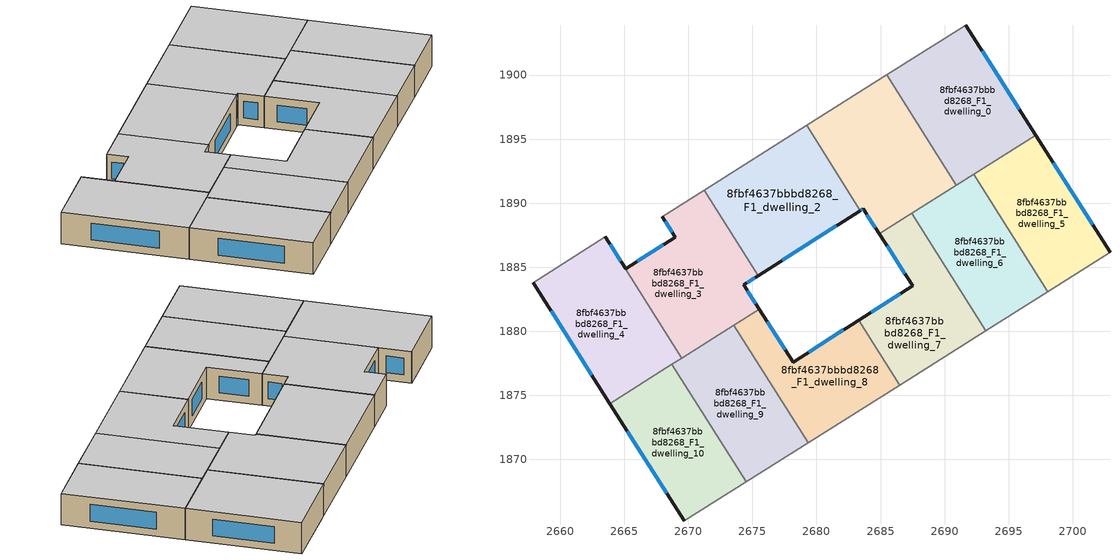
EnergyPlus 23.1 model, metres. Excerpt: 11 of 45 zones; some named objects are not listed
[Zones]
8fbf4637bbbd8268_F1_dwelling_0
 floor to 8fbf4637bbbd8268_F0_dwelling_0 (EU_floor_Construction): 2691.65,1903.91 2697.1,1895.31 2691.93,1892.05 2686.5,1900.66 z3
 floor to 8fbf4637bbbd8268_F0_dwelling_1 (EU_floor_Construction): 2686.5,1900.66 2691.93,1892.05 2690.9,1891.4 2685.47,1900.01 z3
 wall outside (EU_wall_Construction): 2697.1,1895.31 2691.65,1903.91 z3:6
 wall to 8fbf4637bbbd8268_F1_dwelling_1 (EU_wall_Construction): 2685.47,1900.01 2690.9,1891.4 z3:6
 wall adiabatic (EU_wall_Construction): 2691.65,1903.91 2685.47,1900.01 z3:6
 wall to 8fbf4637bbbd8268_F1_dwelling_5 (EU_wall_Construction): 2692.28,1892.27 2697.1,1895.31 z3:6
 wall to 8fbf4637bbbd8268_F1_dwelling_6 (EU_wall_Construction): 2690.9,1891.4 2692.28,1892.27 z3:6
 window (EU_Window_Construction): 2695.82,1897.33 2692.93,1901.89 z3.7:5.3
 ceiling to 8fbf4637bbbd8268_F2_dwelling_0 (EU_floor_Construction): 2697.1,1895.31 2691.65,1903.91 2685.47,1900.01 2690.9,1891.4 z6
8fbf4637bbbd8268_F1_dwelling_1
 floor to 8fbf4637bbbd8268_F0_dwelling_2 (EU_floor_Construction): 2681.34,1897.41 2686.77,1888.8 2684.9,1887.62 2683.64,1889.57 2683.41,1889.43 2679.23,1896.07 z3
 floor adiabatic (EU_floor_Construction): 2685.47,1900.01 2690.9,1891.4 2684.9,1887.62 2686.77,1888.8 2681.34,1897.41 2679.22,1896.07 z3
 wall outside (EU_wall_Construction): 2683.41,1889.43 2683.64,1889.57 2684.9,1887.62 z3:6
 wall to 8fbf4637bbbd8268_F1_dwelling_2 (EU_wall_Construction): 2679.22,1896.07 2683.41,1889.43 z3:6
 wall adiabatic (EU_wall_Construction): 2685.47,1900.01 2679.22,1896.07 z3:6
 wall to 8fbf4637bbbd8268_F1_dwelling_6 (EU_wall_Construction): 2687.43,1889.21 2690.9,1891.4 z3:6
 wall to 8fbf4637bbbd8268_F1_dwelling_7 (EU_wall_Construction): 2684.9,1887.62 2687.43,1889.21 z3:6
 window (EU_Window_Construction): 2683.94,1889.11 2684.61,1888.08 / 2683.47,1889.46 2683.59,1889.54 z3.7:5.3
 ceiling to 8fbf4637bbbd8268_F2_dwelling_1 (EU_floor_Construction): 2690.9,1891.4 2685.47,1900.01 2679.22,1896.07 2683.41,1889.43 2683.64,1889.57 2684.9,1887.62 z6
8fbf4637bbbd8268_F1_dwelling_10
 floor to 8fbf4637bbbd8268_F0_dwelling_11 (EU_floor_Construction): 2668.72,1877.41 2674.51,1868.23 2669.67,1865.19 2663.86,1874.35 z3
 wall outside (EU_wall_Construction): 2663.86,1874.35 2669.67,1865.19 z3:6
 wall to 8fbf4637bbbd8268_F1_dwelling_9 (EU_wall_Construction): 2674.51,1868.23 2668.72,1877.41 z3:6
 wall adiabatic (EU_wall_Construction): 2669.67,1865.19 2674.51,1868.23 z3:6
 wall to 8fbf4637bbbd8268_F1_dwelling_4 (EU_wall_Construction): 2668.72,1877.41 2663.86,1874.35 z3:6
 window (EU_Window_Construction): 2665.23,1872.2 2668.31,1867.34 z3.7:5.3
 ceiling to 8fbf4637bbbd8268_F2_dwelling_10 (EU_floor_Construction): 2674.51,1868.23 2668.72,1877.41 2663.86,1874.35 2669.67,1865.19 z6
8fbf4637bbbd8268_F1_dwelling_2
 floor adiabatic (EU_floor_Construction): 2679.22,1896.07 2683.41,1889.43 2675.44,1884.34 2671.22,1891.02 z3
 wall outside (EU_wall_Construction): 2675.44,1884.34 2683.41,1889.43 z3:6
 wall to 8fbf4637bbbd8268_F1_dwelling_3 (EU_wall_Construction): 2671.22,1891.02 2675.44,1884.34 z3:6
 wall adiabatic (EU_wall_Construction): 2679.22,1896.07 2671.22,1891.02 z3:6
 window (EU_Window_Construction): 2677.31,1885.53 2681.54,1888.23 z3.7:5.3
 ceiling to 8fbf4637bbbd8268_F2_dwelling_2 (EU_floor_Construction): 2683.41,1889.43 2679.22,1896.07 2671.22,1891.02 2675.44,1884.34 z6
8fbf4637bbbd8268_F1_dwelling_3
 floor to 8fbf4637bbbd8268_F0_dwelling_3 (EU_floor_Construction): 2671.23,1891.02 2675.44,1884.34 2674.32,1883.62 2675.54,1881.71 2674.34,1880.96 2668.91,1889.56 z3
 floor to 8fbf4637bbbd8268_F0_dwelling_4 (EU_floor_Construction): 2668.91,1889.56 2674.34,1880.96 2669.48,1877.89 2663.51,1887.36 2663.52,1887.37 2665.09,1884.89 2668.96,1887.33 2667.94,1888.95 z3
 wall outside (EU_wall_Construction): 2675.54,1881.71 2674.32,1883.62 2675.44,1884.34 / 2667.94,1888.95 2668.96,1887.33 2665.09,1884.89 2663.52,1887.37 z3:6
 wall adiabatic (EU_wall_Construction): 2671.22,1891.02 2667.94,1888.95 / 2663.52,1887.37 2663.51,1887.36 z3:6
 wall to 8fbf4637bbbd8268_F1_dwelling_4 (EU_wall_Construction): 2663.51,1887.36 2669.48,1877.89 z3:6
 wall to 8fbf4637bbbd8268_F1_dwelling_9 (EU_wall_Construction): 2669.48,1877.89 2673.56,1880.46 z3:6
 wall to 8fbf4637bbbd8268_F1_dwelling_8 (EU_wall_Construction): 2673.56,1880.46 2675.54,1881.71 z3:6
 window (EU_Window_Construction): 2674.58,1883.79 2675.18,1884.17 / 2675.25,1882.16 2674.61,1883.17 / 2664.72,1885.47 2663.89,1886.79 / 2668.05,1886.76 2666,1885.47 / 2668.18,1888.57 2668.72,1887.71 z3.7:5.3
 ceiling to 8fbf4637bbbd8268_F2_dwelling_3 (EU_floor_Construction): 2675.54,1881.71 2674.32,1883.62 2675.44,1884.34 2671.22,1891.02 2667.94,1888.95 2668.96,1887.33 2665.09,1884.89 2663.52,1887.37 2663.51,1887.36 2669.48,1877.89 z6
8fbf4637bbbd8268_F1_dwelling_4
 floor to 8fbf4637bbbd8268_F0_dwelling_4 (EU_floor_Construction): 2663.51,1887.36 2669.48,1877.89 2668.54,1877.3 2662.57,1886.77 z3
 floor to 8fbf4637bbbd8268_F0_dwelling_5 (EU_floor_Construction): 2662.57,1886.77 2668.54,1877.3 2663.86,1874.35 2657.87,1883.8 z3
 wall outside (EU_wall_Construction): 2657.87,1883.8 2663.86,1874.35 z3:6
 wall adiabatic (EU_wall_Construction): 2663.51,1887.36 2657.87,1883.8 z3:6
 wall to 8fbf4637bbbd8268_F1_dwelling_9 (EU_wall_Construction): 2668.72,1877.41 2669.48,1877.89 z3:6
 window (EU_Window_Construction): 2659.28,1881.58 2662.46,1876.57 z3.7:5.3
 ceiling to 8fbf4637bbbd8268_F2_dwelling_4 (EU_floor_Construction): 2669.48,1877.89 2663.51,1887.36 2657.87,1883.8 2663.86,1874.35 z6
8fbf4637bbbd8268_F1_dwelling_5
 floor to 8fbf4637bbbd8268_F0_dwelling_6 (EU_floor_Construction): 2697.1,1895.31 2702.92,1886.15 2698.06,1883.09 2692.28,1892.27 z3
 wall outside (EU_wall_Construction): 2702.92,1886.15 2697.1,1895.31 z3:6
 wall adiabatic (EU_wall_Construction): 2698.06,1883.09 2702.92,1886.15 z3:6
 wall to 8fbf4637bbbd8268_F1_dwelling_6 (EU_wall_Construction): 2692.28,1892.27 2698.06,1883.09 z3:6
 window (EU_Window_Construction): 2701.55,1888.3 2698.47,1893.16 z3.7:5.3
 ceiling to 8fbf4637bbbd8268_F2_dwelling_5 (EU_floor_Construction): 2702.92,1886.15 2697.1,1895.31 2692.28,1892.27 2698.06,1883.09 z6
8fbf4637bbbd8268_F1_dwelling_6
 floor to 8fbf4637bbbd8268_F0_dwelling_7 (EU_floor_Construction): 2692.28,1892.27 2698.06,1883.09 2693.22,1880.04 2687.43,1889.21 z3
 wall adiabatic (EU_wall_Construction): 2693.22,1880.04 2698.06,1883.09 z3:6
 wall to 8fbf4637bbbd8268_F1_dwelling_7 (EU_wall_Construction): 2687.43,1889.21 2693.22,1880.04 z3:6
 ceiling to 8fbf4637bbbd8268_F2_dwelling_6 (EU_floor_Construction): 2698.06,1883.09 2692.28,1892.27 2687.43,1889.21 2693.22,1880.04 z6
8fbf4637bbbd8268_F1_dwelling_7
 floor to 8fbf4637bbbd8268_F0_dwelling_8 (EU_floor_Construction): 2687.43,1889.21 2693.22,1880.04 2686.51,1875.8 2683.31,1880.87 2687.51,1883.55 2684.9,1887.62 z3
 wall outside (EU_wall_Construction): 2684.9,1887.62 2687.51,1883.55 2683.31,1880.87 z3:6
 wall adiabatic (EU_wall_Construction): 2686.51,1875.8 2693.22,1880.04 z3:6
 wall to 8fbf4637bbbd8268_F1_dwelling_8 (EU_wall_Construction): 2683.31,1880.87 2686.51,1875.8 z3:6
 window (EU_Window_Construction): 2685.51,1886.66 2686.9,1884.51 / 2686.52,1882.92 2684.3,1881.5 z3.7:5.3
 ceiling to 8fbf4637bbbd8268_F2_dwelling_7 (EU_floor_Construction): 2693.22,1880.04 2687.43,1889.21 2684.9,1887.62 2687.51,1883.55 2683.31,1880.87 2686.51,1875.8 z6
8fbf4637bbbd8268_F1_dwelling_8
 floor to 8fbf4637bbbd8268_F0_dwelling_9 (EU_floor_Construction): 2683.31,1880.87 2686.51,1875.8 2679.35,1871.29 2673.56,1880.46 2675.54,1881.71 2678.18,1877.6 z3
 wall outside (EU_wall_Construction): 2683.31,1880.87 2678.18,1877.6 2675.54,1881.71 z3:6
 wall adiabatic (EU_wall_Construction): 2679.35,1871.29 2686.51,1875.8 z3:6
 wall to 8fbf4637bbbd8268_F1_dwelling_9 (EU_wall_Construction): 2673.56,1880.46 2679.35,1871.29 z3:6
 window (EU_Window_Construction): 2677.56,1878.56 2676.16,1880.75 / 2682.1,1880.1 2679.38,1878.37 z3.7:5.3
 ceiling to 8fbf4637bbbd8268_F2_dwelling_8 (EU_floor_Construction): 2686.51,1875.8 2683.31,1880.87 2678.18,1877.6 2675.54,1881.71 2673.56,1880.46 2679.35,1871.29 z6
8fbf4637bbbd8268_F1_dwelling_9
 floor to 8fbf4637bbbd8268_F0_dwelling_10 (EU_floor_Construction): 2673.56,1880.46 2679.35,1871.29 2674.51,1868.23 2668.72,1877.41 z3
 wall adiabatic (EU_wall_Construction): 2674.51,1868.23 2679.35,1871.29 z3:6
 ceiling to 8fbf4637bbbd8268_F2_dwelling_9 (EU_floor_Construction): 2679.35,1871.29 2673.56,1880.46 2668.72,1877.41 2674.51,1868.23 z6
[Building]
EU S2 Campaign: North Axis=0; Terrain=City; Solar Distribution=FullExterior
[Site:Location]
Budapest.Ferenc.Liszt.Intl.AP: Latitude=47.437; Longitude=19.256; Time Zone=1; Elevation=185
[SizingPeriod:WeatherFileDays]
AnnualSizingPeriod: Begin Month=1; Begin Day of Month=1; End Month=12; End Day of Month=31; Day of Week for Start Day=Monday; Use Weather File Daylight Saving Period=No; Use Weather File Rain and Snow Indicators=No
[MATERIAL]
EU_InternalMass_Material: Roughness=MediumRough; Thickness=0.1; Conductivity=1; Density=1800; Specific Heat=900; Thermal Absorptance=0.9; Solar Absorptance=0.7; Visible Absorptance=0.7
[MATERIAL:NOMASS] Roughness=MediumRough; Thermal Absorptance=0.9; Solar Absorptance=0.7; Visible Absorptance=0.7
Name | Thermal Resistance
EU_wall_NoMass | 0.832559
EU_floor_NoMass | 0.872794
[WINDOWMATERIAL:SIMPLEGLAZINGSYSTEM]
EU_Window_SimpleGlazing: UFactor=2.79869; Solar Heat Gain Coefficient=0.75; Visible Transmittance=0.75
[CONSTRUCTION]
EU_wall_Construction: EU_wall_NoMass
EU_floor_Construction: EU_floor_NoMass
EU_Window_Construction: EU_Window_SimpleGlazing
EU_InternalMass_Construction: EU_InternalMass_Material
[ZONE] Type=1; Multiplier=1; Ceiling Height=autocalculate; Floor Area=autocalculate; Part of Total Floor Area=Yes
Name | Volume
8fbf4637bbbd8268_F1_dwelling_0 | 223.55
8fbf4637bbbd8268_F1_dwelling_1; 8fbf4637bbbd8268_F1_dwelling_3 | 223.577
8fbf4637bbbd8268_F1_dwelling_10 | 186.308
8fbf4637bbbd8268_F1_dwelling_2 | 223.579
8fbf4637bbbd8268_F1_dwelling_4 | 223.563
8fbf4637bbbd8268_F1_dwelling_5; 8fbf4637bbbd8268_F1_dwelling_6; 8fbf4637bbbd8268_F1_dwelling_9 | 186.299
8fbf4637bbbd8268_F1_dwelling_7 | 186.313
8fbf4637bbbd8268_F1_dwelling_8 | 186.298
[INTERNALMASS] Construction=EU_InternalMass_Construction
Name | Zone or ZoneList | Surface Area
8fbf4637bbbd8268_F1_dwelling_0_EU_InternalMass | 8fbf4637bbbd8268_F1_dwelling_0 | 74.5165
8fbf4637bbbd8268_F1_dwelling_1_EU_InternalMass | 8fbf4637bbbd8268_F1_dwelling_1 | 74.5257
8fbf4637bbbd8268_F1_dwelling_2_EU_InternalMass | 8fbf4637bbbd8268_F1_dwelling_2 | 74.5264
8fbf4637bbbd8268_F1_dwelling_3_EU_InternalMass | 8fbf4637bbbd8268_F1_dwelling_3 | 74.5257
8fbf4637bbbd8268_F1_dwelling_4_EU_InternalMass | 8fbf4637bbbd8268_F1_dwelling_4 | 74.5209
8fbf4637bbbd8268_F1_dwelling_5_EU_InternalMass | 8fbf4637bbbd8268_F1_dwelling_5 | 62.0998
8fbf4637bbbd8268_F1_dwelling_6_EU_InternalMass | 8fbf4637bbbd8268_F1_dwelling_6 | 62.0997
8fbf4637bbbd8268_F1_dwelling_7_EU_InternalMass | 8fbf4637bbbd8268_F1_dwelling_7 | 62.1044
8fbf4637bbbd8268_F1_dwelling_8_EU_InternalMass | 8fbf4637bbbd8268_F1_dwelling_8 | 62.0994
8fbf4637bbbd8268_F1_dwelling_9_EU_InternalMass | 8fbf4637bbbd8268_F1_dwelling_9 | 62.0997
8fbf4637bbbd8268_F1_dwelling_10_EU_InternalMass | 8fbf4637bbbd8268_F1_dwelling_10 | 62.1029
[OTHEREQUIPMENT] Fuel Type=Electricity; Design Level Calculation Method=Watts/Area; Power per Zone Floor Area=1; Fraction Latent=0; Fraction Radiant=0; Fraction Lost=0; Carbon Dioxide Generation Rate=0; EndUse Subcategory=EU_Step8_InternalGains
Name | Zone or ZoneList or Space or SpaceList | Schedule
EU_Step8_InternalGain_8fbf4637bbbd8268_F1_dwelling_0_f000 | 8fbf4637bbbd8268_F1_dwelling_0 | EU_Step8_GainSchedule_8fbf4637bbbd8268_F1_dwelling_0_f000
EU_Step8_InternalGain_8fbf4637bbbd8268_F1_dwelling_1_f000 | 8fbf4637bbbd8268_F1_dwelling_1 | EU_Step8_GainSchedule_8fbf4637bbbd8268_F1_dwelling_1_f000
EU_Step8_InternalGain_8fbf4637bbbd8268_F1_dwelling_2_f000 | 8fbf4637bbbd8268_F1_dwelling_2 | EU_Step8_GainSchedule_8fbf4637bbbd8268_F1_dwelling_2_f000
EU_Step8_InternalGain_8fbf4637bbbd8268_F1_dwelling_3_f000 | 8fbf4637bbbd8268_F1_dwelling_3 | EU_Step8_GainSchedule_8fbf4637bbbd8268_F1_dwelling_3_f000
EU_Step8_InternalGain_8fbf4637bbbd8268_F1_dwelling_4_f000 | 8fbf4637bbbd8268_F1_dwelling_4 | EU_Step8_GainSchedule_8fbf4637bbbd8268_F1_dwelling_4_f000
EU_Step8_InternalGain_8fbf4637bbbd8268_F1_dwelling_5_f000 | 8fbf4637bbbd8268_F1_dwelling_5 | EU_Step8_GainSchedule_8fbf4637bbbd8268_F1_dwelling_5_f000
EU_Step8_InternalGain_8fbf4637bbbd8268_F1_dwelling_6_f000 | 8fbf4637bbbd8268_F1_dwelling_6 | EU_Step8_GainSchedule_8fbf4637bbbd8268_F1_dwelling_6_f000
EU_Step8_InternalGain_8fbf4637bbbd8268_F1_dwelling_7_f000 | 8fbf4637bbbd8268_F1_dwelling_7 | EU_Step8_GainSchedule_8fbf4637bbbd8268_F1_dwelling_7_f000
EU_Step8_InternalGain_8fbf4637bbbd8268_F1_dwelling_8_f000 | 8fbf4637bbbd8268_F1_dwelling_8 | EU_Step8_GainSchedule_8fbf4637bbbd8268_F1_dwelling_8_f000
EU_Step8_InternalGain_8fbf4637bbbd8268_F1_dwelling_9_f000 | 8fbf4637bbbd8268_F1_dwelling_9 | EU_Step8_GainSchedule_8fbf4637bbbd8268_F1_dwelling_9_f000
EU_Step8_InternalGain_8fbf4637bbbd8268_F1_dwelling_10_f000 | 8fbf4637bbbd8268_F1_dwelling_10 | EU_Step8_GainSchedule_8fbf4637bbbd8268_F1_dwelling_10_f000
[ZONEVENTILATION:DESIGNFLOWRATE] Schedule=EU_AlwaysOn; Design Flow Rate Calculation Method=AirChanges/Hour; Air Changes per Hour=0.475469; Ventilation Type=Natural; Fan Pressure Rise=0; Fan Total Efficiency=1; Constant Term Coefficient=1; Temperature Term Coefficient=0; Velocity Term Coefficient=0; Velocity Squared Term Coefficient=0; Minimum Indoor Temperature=-100; Maximum Indoor Temperature=100; Delta Temperature=-100; Minimum Outdoor Temperature=-100; Maximum Outdoor Temperature=100; Maximum Wind Speed=40
Name | Zone or ZoneList or Space or SpaceList
EU_ConstantAir_8fbf4637bbbd8268_F1_dwelling_0 | 8fbf4637bbbd8268_F1_dwelling_0
EU_ConstantAir_8fbf4637bbbd8268_F1_dwelling_1 | 8fbf4637bbbd8268_F1_dwelling_1
EU_ConstantAir_8fbf4637bbbd8268_F1_dwelling_2 | 8fbf4637bbbd8268_F1_dwelling_2
EU_ConstantAir_8fbf4637bbbd8268_F1_dwelling_3 | 8fbf4637bbbd8268_F1_dwelling_3
EU_ConstantAir_8fbf4637bbbd8268_F1_dwelling_4 | 8fbf4637bbbd8268_F1_dwelling_4
EU_ConstantAir_8fbf4637bbbd8268_F1_dwelling_5 | 8fbf4637bbbd8268_F1_dwelling_5
EU_ConstantAir_8fbf4637bbbd8268_F1_dwelling_6 | 8fbf4637bbbd8268_F1_dwelling_6
EU_ConstantAir_8fbf4637bbbd8268_F1_dwelling_7 | 8fbf4637bbbd8268_F1_dwelling_7
EU_ConstantAir_8fbf4637bbbd8268_F1_dwelling_8 | 8fbf4637bbbd8268_F1_dwelling_8
EU_ConstantAir_8fbf4637bbbd8268_F1_dwelling_9 | 8fbf4637bbbd8268_F1_dwelling_9
EU_ConstantAir_8fbf4637bbbd8268_F1_dwelling_10 | 8fbf4637bbbd8268_F1_dwelling_10
[HVACTEMPLATE:ZONE:IDEALLOADSAIRSYSTEM] System Availability Schedule=EU_AlwaysOn; Maximum Heating Supply Air Temperature=50; Minimum Cooling Supply Air Temperature=13; Maximum Heating Supply Air Humidity Ratio=0.0156; Minimum Cooling Supply Air Humidity Ratio=0.0077; Heating Limit=NoLimit; Cooling Limit=NoLimit; Heating Availability Schedule=EU_AlwaysOn; Cooling Availability Schedule=EU_CoolingOff; Dehumidification Control Type=ConstantSensibleHeatRatio; Cooling Sensible Heat Ratio=0.7; Dehumidification Setpoint=60; Humidification Control Type=None; Humidification Setpoint=30; Outdoor Air Method=None; Outdoor Air Flow Rate per Person=0.00944; Outdoor Air Flow Rate per Zone Floor Area=0; Outdoor Air Flow Rate per Zone=0; Demand Controlled Ventilation Type=None; Outdoor Air Economizer Type=NoEconomizer; Heat Recovery Type=None; Sensible Heat Recovery Effectiveness=0.7; Latent Heat Recovery Effectiveness=0.65
Name | Template Thermostat
8fbf4637bbbd8268_F1_dwelling_0 | EU_HeatOnly_8fbf4637bbbd8268_F1_dwelling_0
8fbf4637bbbd8268_F1_dwelling_1 | EU_HeatOnly_8fbf4637bbbd8268_F1_dwelling_1
8fbf4637bbbd8268_F1_dwelling_2 | EU_HeatOnly_8fbf4637bbbd8268_F1_dwelling_2
8fbf4637bbbd8268_F1_dwelling_3 | EU_HeatOnly_8fbf4637bbbd8268_F1_dwelling_3
8fbf4637bbbd8268_F1_dwelling_4 | EU_HeatOnly_8fbf4637bbbd8268_F1_dwelling_4
8fbf4637bbbd8268_F1_dwelling_5 | EU_HeatOnly_8fbf4637bbbd8268_F1_dwelling_5
8fbf4637bbbd8268_F1_dwelling_6 | EU_HeatOnly_8fbf4637bbbd8268_F1_dwelling_6
8fbf4637bbbd8268_F1_dwelling_7 | EU_HeatOnly_8fbf4637bbbd8268_F1_dwelling_7
8fbf4637bbbd8268_F1_dwelling_8 | EU_HeatOnly_8fbf4637bbbd8268_F1_dwelling_8
8fbf4637bbbd8268_F1_dwelling_9 | EU_HeatOnly_8fbf4637bbbd8268_F1_dwelling_9
8fbf4637bbbd8268_F1_dwelling_10 | EU_HeatOnly_8fbf4637bbbd8268_F1_dwelling_10
[SIZING:ZONE] Zone Cooling Design Supply Air Temperature Input Method=SupplyAirTemperature; Zone Cooling Design Supply Air Temperature=13; Zone Heating Design Supply Air Temperature Input Method=SupplyAirTemperature; Zone Heating Design Supply Air Temperature=50; Zone Cooling Design Supply Air Humidity Ratio=0.008; Zone Heating Design Supply Air Humidity Ratio=0.008; Cooling Design Air Flow Method=DesignDay; Cooling Design Air Flow Rate=0; Cooling Minimum Air Flow per Zone Floor Area=0.000762; Cooling Minimum Air Flow=0; Cooling Minimum Air Flow Fraction=0.2; Heating Design Air Flow Method=DesignDay; Heating Design Air Flow Rate=0; Heating Maximum Air Flow per Zone Floor Area=0.002032; Heating Maximum Air Flow=0.141576; Heating Maximum Air Flow Fraction=0.3; Account for Dedicated Outdoor Air System=No; Dedicated Outdoor Air System Control Strategy=NeutralSupplyAir; Dedicated Outdoor Air Low Setpoint Temperature for Design=autosize; Dedicated Outdoor Air High Setpoint Temperature for Design=autosize; Zone Load Sizing Method=Sensible Load Only No Latent Load; Zone Latent Cooling Design Supply Air Humidity Ratio Input Method=HumidityRatioDifference; Zone Cooling Design Supply Air Humidity Ratio Difference=0.005; Zone Latent Heating Design Supply Air Humidity Ratio Input Method=HumidityRatioDifference; Zone Humidification Design Supply Air Humidity Ratio Difference=0.005
8fbf4637bbbd8268_F1_dwelling_0; 8fbf4637bbbd8268_F1_dwelling_1; 8fbf4637bbbd8268_F1_dwelling_2; 8fbf4637bbbd8268_F1_dwelling_3; 8fbf4637bbbd8268_F1_dwelling_4; 8fbf4637bbbd8268_F1_dwelling_5; 8fbf4637bbbd8268_F1_dwelling_6; 8fbf4637bbbd8268_F1_dwelling_7; 8fbf4637bbbd8268_F1_dwelling_8; 8fbf4637bbbd8268_F1_dwelling_9; 8fbf4637bbbd8268_F1_dwelling_10
[SCHEDULE:CONSTANT]
Name | Hourly Value
EU_AlwaysOn | 1
EU_CoolingOff | 0
[SCHEDULE:FILE] Column Number=1; Rows to Skip at Top=0; Number of Hours of Data=8760; Column Separator=Comma; Interpolate to Timestep=No; Minutes per Item=60; Adjust Schedule for Daylight Savings=Yes
Name | File
EU_Step8_GainSchedule_8fbf4637bbbd8268_F1_dwelling_0_f000 | ../../schedules/8fbf4637bbbd8268/8fbf4637bbbd8268_F1_dwelling_0_f000_gain.csv
EU_Step8_GainSchedule_8fbf4637bbbd8268_F1_dwelling_1_f000 | ../../schedules/8fbf4637bbbd8268/8fbf4637bbbd8268_F1_dwelling_1_f000_gain.csv
EU_Step8_GainSchedule_8fbf4637bbbd8268_F1_dwelling_2_f000 | ../../schedules/8fbf4637bbbd8268/8fbf4637bbbd8268_F1_dwelling_2_f000_gain.csv
EU_Step8_GainSchedule_8fbf4637bbbd8268_F1_dwelling_3_f000 | ../../schedules/8fbf4637bbbd8268/8fbf4637bbbd8268_F1_dwelling_3_f000_gain.csv
EU_Step8_GainSchedule_8fbf4637bbbd8268_F1_dwelling_4_f000 | ../../schedules/8fbf4637bbbd8268/8fbf4637bbbd8268_F1_dwelling_4_f000_gain.csv
EU_Step8_GainSchedule_8fbf4637bbbd8268_F1_dwelling_5_f000 | ../../schedules/8fbf4637bbbd8268/8fbf4637bbbd8268_F1_dwelling_5_f000_gain.csv
EU_Step8_GainSchedule_8fbf4637bbbd8268_F1_dwelling_6_f000 | ../../schedules/8fbf4637bbbd8268/8fbf4637bbbd8268_F1_dwelling_6_f000_gain.csv
EU_Step8_GainSchedule_8fbf4637bbbd8268_F1_dwelling_7_f000 | ../../schedules/8fbf4637bbbd8268/8fbf4637bbbd8268_F1_dwelling_7_f000_gain.csv
EU_Step8_GainSchedule_8fbf4637bbbd8268_F1_dwelling_8_f000 | ../../schedules/8fbf4637bbbd8268/8fbf4637bbbd8268_F1_dwelling_8_f000_gain.csv
EU_Step8_GainSchedule_8fbf4637bbbd8268_F1_dwelling_9_f000 | ../../schedules/8fbf4637bbbd8268/8fbf4637bbbd8268_F1_dwelling_9_f000_gain.csv
EU_Step8_GainSchedule_8fbf4637bbbd8268_F1_dwelling_10_f000 | ../../schedules/8fbf4637bbbd8268/8fbf4637bbbd8268_F1_dwelling_10_f000_gain.csv
